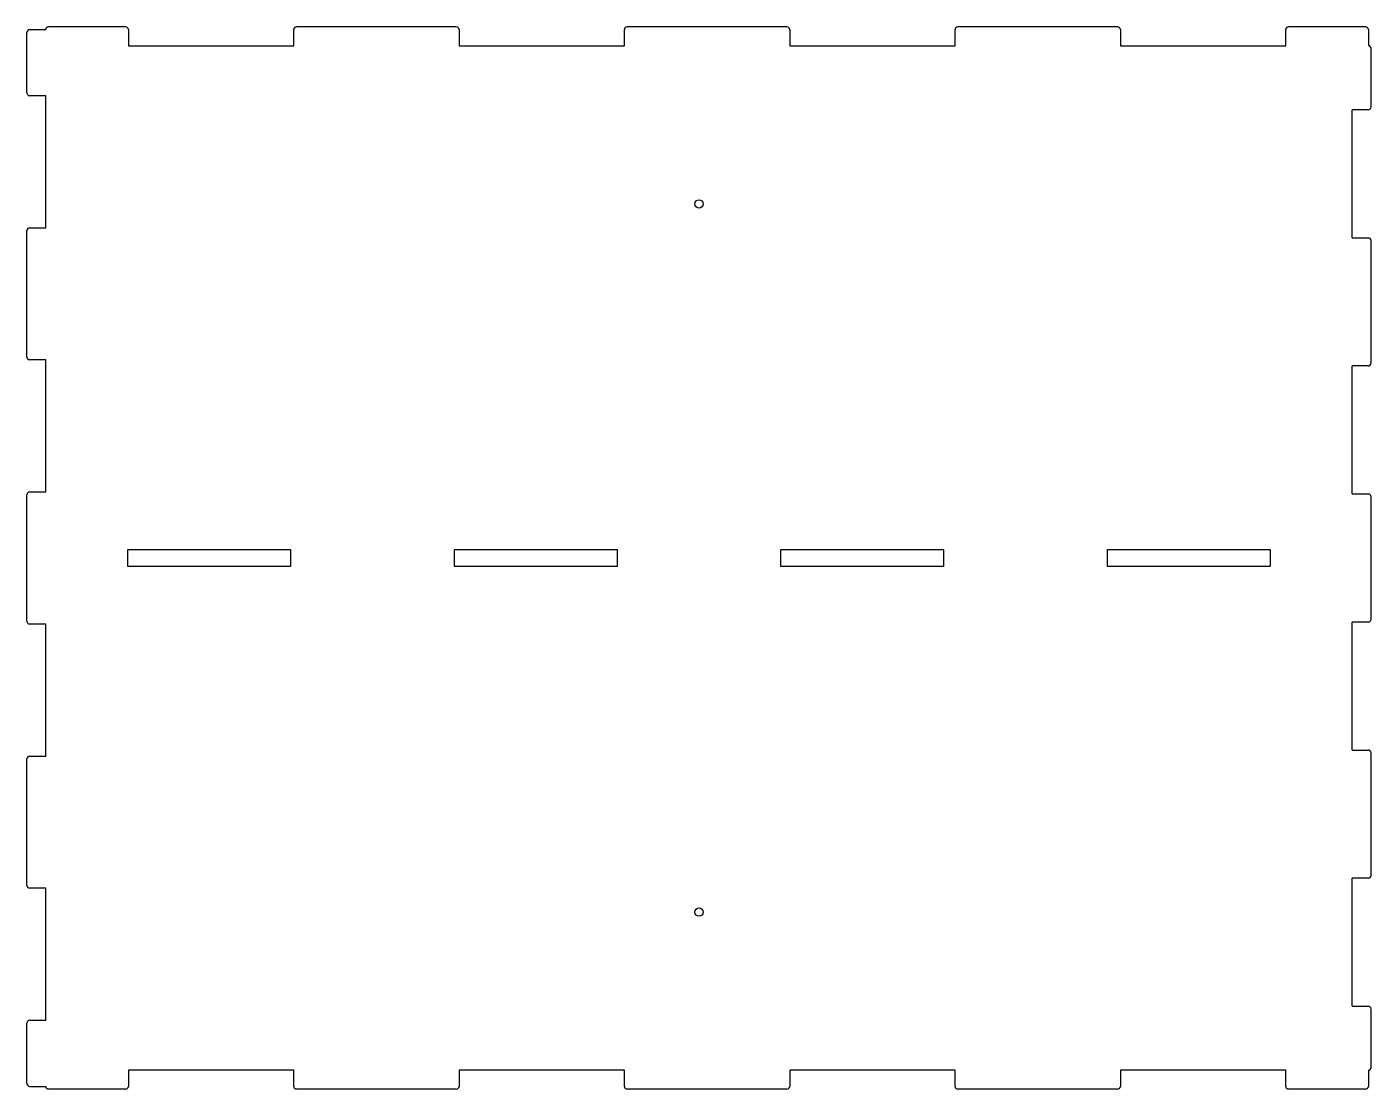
# Model space of a CAD drawing. Header units: millimetres. Extents: x 0 to 969, y 0 to 766.
import ezdxf

# ---------------------------------------------------------------- set-up
doc = ezdxf.new("R2010")
doc.units = ezdxf.units.MM
doc.layers.add('SheetCutProfiles', color=7, linetype='CONTINUOUS')

msp = doc.modelspace()

# ---------------------------------------------------------------- linework, layer by layer
at = {"layer": 'SheetCutProfiles'}
for p, q in [((71.2, 766), (15.6, 766)), ((309.6, 766), (194.4, 766)), ((548, 766), (432.8, 766)), ((786.4, 766), (671.2, 766)), ((965.2, 766), (909.6, 766)), ((0, 718.375), (0, 762)), ((2, 764), (13.6, 764)), ((73.2, 764), (73.2, 752.4)), ((192.4, 752.4), (192.4, 764)), ((311.6, 764), (311.6, 752.4)), ((430.8, 752.4), (430.8, 764)), ((550, 764), (550, 752.4)), ((669.2, 752.4), (669.2, 764)), ((788.4, 764), (788.4, 752.4)), ((907.6, 752.4), (907.6, 764)), ((967.2, 764), (967.2, 752.4)), ((73.2, 752.4), (192.4, 752.4)), ((311.6, 752.4), (430.8, 752.4)), ((550, 752.4), (669.2, 752.4)), ((788.4, 752.4), (907.6, 752.4)), ((969.2, 708.225), (969.2, 750.4)), ((13.6, 716.375), (2, 716.375)), ((13.6, 621.125), (13.6, 716.375)), ((967.2, 706.225), (955.6, 706.225)), ((955.6, 613.875), (955.6, 706.225)), ((2, 621.125), (13.6, 621.125)), ((0, 527.875), (0, 619.125)), ((955.6, 613.875), (967.2, 613.875)), ((969.2, 523.525), (969.2, 611.875)), ((13.6, 525.875), (2, 525.875)), ((13.6, 430.625), (13.6, 525.875)), ((955.6, 429.175), (955.6, 521.525)), ((967.2, 521.525), (955.6, 521.525)), ((0, 337.375), (0, 428.625)), ((2, 430.625), (13.6, 430.625)), ((955.6, 429.175), (967.2, 429.175)), ((969.2, 338.825), (969.2, 427.175)), ((72.475, 388.8), (72.475, 377.2)), ((190.225, 388.8), (72.475, 388.8)), ((190.225, 377.2), (190.225, 388.8)), ((307.975, 388.8), (307.975, 377.2)), ((425.725, 388.8), (307.975, 388.8)), ((425.725, 377.2), (425.725, 388.8)), ((543.475, 388.8), (543.475, 377.2)), ((661.225, 388.8), (543.475, 388.8)), ((661.225, 377.2), (661.225, 388.8)), ((778.975, 388.8), (778.975, 377.2)), ((896.725, 388.8), (778.975, 388.8)), ((896.725, 377.2), (896.725, 388.8)), ((72.475, 377.2), (190.225, 377.2)), ((307.975, 377.2), (425.725, 377.2)), ((543.475, 377.2), (661.225, 377.2)), ((778.975, 377.2), (896.725, 377.2)), ((13.6, 335.375), (2, 335.375)), ((13.6, 240.125), (13.6, 335.375)), ((955.6, 244.475), (955.6, 336.825)), ((967.2, 336.825), (955.6, 336.825)), ((955.6, 244.475), (967.2, 244.475)), ((969.2, 154.125), (969.2, 242.475)), ((0, 146.875), (0, 238.125)), ((2, 240.125), (13.6, 240.125)), ((955.6, 59.775), (955.6, 152.125)), ((967.2, 152.125), (955.6, 152.125)), ((13.6, 144.875), (2, 144.875)), ((13.6, 49.625), (13.6, 144.875)), ((955.6, 59.775), (967.2, 59.775)), ((2, 49.625), (13.6, 49.625)), ((969.2, 15.6), (969.2, 57.775)), ((0, 4), (0, 47.625)), ((73.2, 13.6), (73.2, 2)), ((192.4, 13.6), (73.2, 13.6)), ((192.4, 2), (192.4, 13.6)), ((311.6, 13.6), (311.6, 2)), ((430.8, 13.6), (311.6, 13.6)), ((430.8, 2), (430.8, 13.6)), ((550, 13.6), (550, 2)), ((669.2, 13.6), (550, 13.6)), ((669.2, 2), (669.2, 13.6)), ((788.4, 13.6), (788.4, 2)), ((907.6, 13.6), (788.4, 13.6)), ((907.6, 2), (907.6, 13.6)), ((967.2, 13.6), (967.2, 2)), ((2, 2), (13.6, 2)), ((71.2, 0), (15.6, 0)), ((309.6, 0), (194.4, 0)), ((548, 0), (432.8, 0)), ((786.4, 0), (671.2, 0)), ((965.2, 0), (909.6, 0))]:
    msp.add_line(p, q, dxfattribs=at)
for centre in [(484.6, 638.333), (484.6, 127.667)]:
    msp.add_circle(centre, 3, dxfattribs=at)
for centre, start, end in [((15.6, 764), 90, 180), ((71.2, 764), 0, 90), ((194.4, 764), 90, 180), ((309.6, 764), 0, 90), ((432.8, 764), 90, 180), ((548, 764), 0, 90), ((671.2, 764), 90, 180), ((786.4, 764), 0, 90), ((909.6, 764), 90, 180), ((965.2, 764), 0, 90), ((2, 762), 90, 180), ((967.2, 750.4), 0, 90), ((2, 718.375), 180, -90), ((967.2, 708.225), -90, 0), ((2, 619.125), 90, 180), ((967.2, 611.875), 0, 90), ((2, 527.875), 180, -90), ((967.2, 523.525), -90, 0), ((2, 428.625), 90, 180), ((967.2, 427.175), 0, 90), ((2, 337.375), 180, -90), ((967.2, 338.825), -90, 0), ((967.2, 242.475), 0, 90), ((2, 238.125), 90, 180), ((2, 146.875), 180, -90), ((967.2, 154.125), -90, 0), ((967.2, 57.775), 0, 90), ((2, 47.625), 90, 180), ((967.2, 15.6), -90, 0), ((2, 4), 180, -90), ((15.6, 2), 180, -90), ((71.2, 2), -90, 0), ((194.4, 2), 180, -90), ((309.6, 2), -90, 0), ((432.8, 2), 180, -90), ((548, 2), -90, 0), ((671.2, 2), 180, -90), ((786.4, 2), -90, 0), ((909.6, 2), 180, -90), ((965.2, 2), -90, 0)]:
    msp.add_arc(centre, 2, start, end, dxfattribs=at)

doc.saveas('drawing.dxf')
